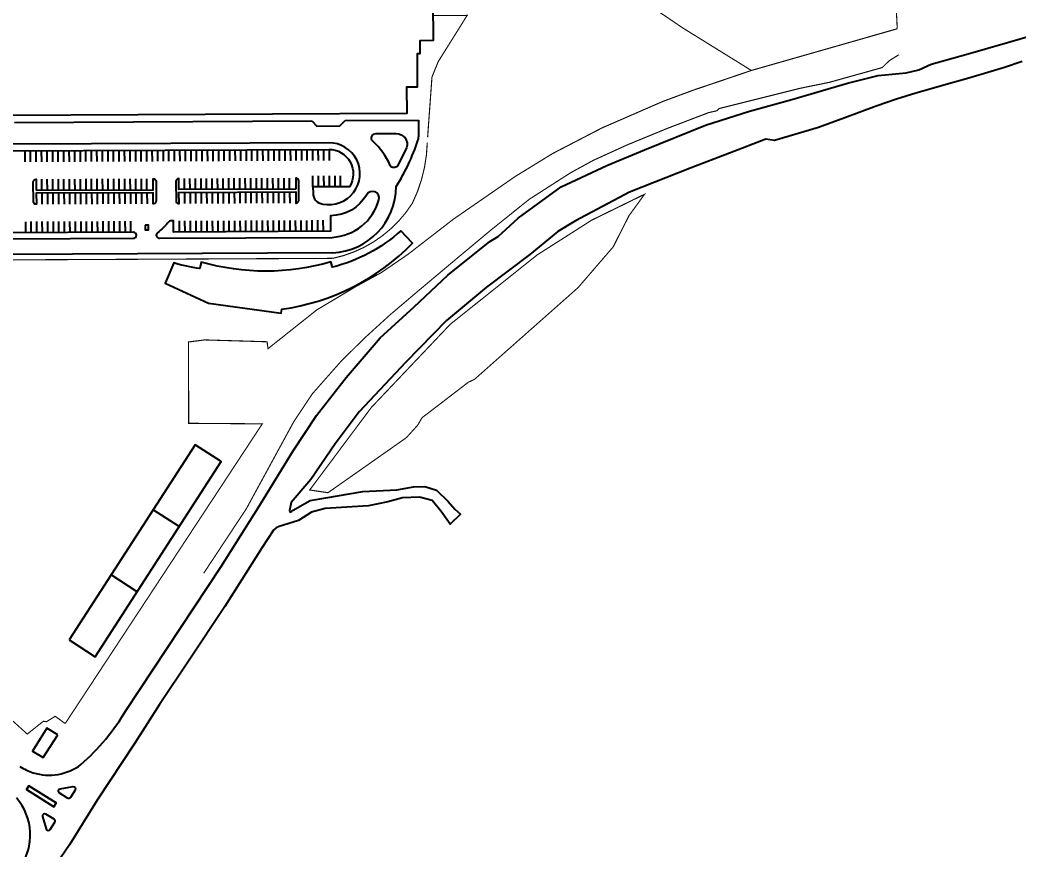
# Model space of a CAD drawing. Header units: metres. Extents: x 428 to 3974, y -4076 to 3914.
# Drawn here: x 898.5043 to 898.6998, y -366.7295 to -366.567 of the extents above; entities that cross this region are included whole.
import ezdxf

# ---------------------------------------------------------------- set-up
doc = ezdxf.new("R2010")
doc.units = ezdxf.units.M
doc.header["$MEASUREMENT"] = 0
doc.linetypes.add('DASHED', pattern=[0.75, 0.5, -0.25])
for name, color, linetype, lineweight in [('C-BLDG', 253, 'Continuous', 5), ('C-FENC-AIRF-SECU', 253, 'DASHED', 0), ('C-PARK-MARK', 253, 'Continuous', 9), ('C-ROAD-LAND', 253, 'Continuous', 9)]:
    doc.layers.add(name, color=color, linetype=linetype, lineweight=lineweight)
doc.layers.add('C-BLDG-TERM', color=253, linetype='Continuous')

msp = doc.modelspace()

# ---------------------------------------------------------------- linework, layer by layer
at = {"layer": 'C-BLDG', "lineweight": 40}
for points in [[(898.5287682023816, -366.607193050238), (898.528772305556, -366.6080594410028), (898.529422097931, -366.6080563620503), (898.5294179952224, -366.6071899722169)], [(898.5138535188497, -366.6883717638279), (898.5189472719546, -366.6916634927343), (898.543635219893, -366.6534603296618), (898.5385414642268, -366.6501686054121), (898.5138535188497, -366.6883717638279)], [(898.5116367443452, -366.7069540743555), (898.5095148168957, -366.7056723137225), (898.5066885695313, -366.7101284808318), (898.5088102292257, -366.7114101306374)]]:
    msp.add_lwpolyline(points, close=True, dxfattribs=at)
msp.add_lwpolyline([(898.5653260828448, -366.6154156665157), (898.5650752469419, -366.6143809857617, -0.1411359777864581), (898.5397175195146, -366.6144053323965), (898.5394691837471, -366.6156757541771, -0.03708728653254), (898.5343376783175, -366.6145754468466), (898.5326780705699, -366.618529390807), (898.5411382313804, -366.6224617923449), (898.5553919780986, -366.6244347079496), (898.5555043160902, -366.6236230975787, 0.1662979218029289), (898.5810502998983, -366.6107208070184), (898.5788185799946, -366.6082589694138, -0.1237990825997285), (898.5653260828448, -366.6154156665157), (898.5650752469419, -366.6143809857617)], format="xyb", close=True, dxfattribs=at)
for points in [[(898.5354059036808, -366.6661947167318), (898.530312148713, -366.6629029915507)], [(898.527176587934, -366.6789291038017), (898.5220828327335, -366.6756373786207)]]:
    msp.add_lwpolyline(points, dxfattribs=at)
at = {"layer": 'C-BLDG-TERM', "lineweight": 40}
msp.add_lwpolyline([(898.5850862554262, -366.5633614652629), (898.5851207755958, -366.5710468909542), (898.5825263435006, -366.5710585436623), (898.5825380262438, -366.5736595506619), (898.5819811970913, -366.5736620521943), (898.5820104487693, -366.5801745655785), (898.5799326182794, -366.5801838974307), (898.5799557562904, -366.5853356721651), (898.501086185778, -366.5857261533688)], dxfattribs=at)
at = {"layer": 'C-FENC-AIRF-SECU', "lineweight": 40, "ltscale": 0.2, "const_width": 0.0002166, "flags": 128}
for points in [[(898.6746081750359, -366.5473787917595), (898.6748741952222, -366.5473695195119), (898.6759475056068, -366.5687211922209)], [(898.6339256585097, -366.5685370455335), (898.6075545922838, -366.5506245869051)], [(898.5848859412116, -366.5781646895061), (898.5861078967325, -366.5751613409097), (898.5917722076165, -366.5661026856701), (898.5849662105074, -366.5661349243323)], [(898.6339256585097, -366.5685370455335), (898.6473977666799, -366.5768887598838)], [(898.64738974613, -366.5768910537313), (898.6759550835459, -366.5687181607659)], [(898.540214403857, -366.6753203173007), (898.5485658213482, -366.6626748966823), (898.5578888942008, -366.6455610657881), (898.5614971135263, -366.6401618060495), (898.5672316151656, -366.633672169673), (898.5718671817785, -366.6291196721445), (898.5766679303242, -366.6247426451023), (898.5816197137799, -366.620535896423), (898.589909610663, -366.6135671020324), (898.5967469663345, -366.6078681995), (898.6039619260453, -366.6020813717346), (898.6120262933881, -366.5969126581053), (898.616426274505, -366.5944996031772), (898.6230680142515, -366.591470810848), (898.6310484291506, -366.5881883858542), (898.639060826831, -366.5851319164808), (898.6406327789635, -366.5847767342652), (898.641115495561, -366.5843304118912), (898.6569124933783, -366.5803824861373), (898.6626656126218, -366.5792090280752), (898.6729958370314, -366.5763242172848), (898.6743969946153, -366.5749549756597), (898.6762728766523, -366.5738010623331)], [(898.5131045038332, -366.7047458759348), (898.5516797339994, -366.6460721309136), (898.5372779000072, -366.6459682865839), (898.5372284872908, -366.630040615129), (898.5403949293293, -366.6296415368865), (898.552599226449, -366.6300008700068), (898.5528099761332, -366.6313430697496), (898.5623173474786, -366.6237874769445), (898.5698773896775, -366.6192538014452), (898.5749711013384, -366.6164597424518), (898.5801088203197, -366.6129427396531), (898.5869615938034, -366.6076419523756), (898.5890801051617, -366.6060032316323), (898.6011320306906, -366.59767511979), (898.608514039869, -366.5931413884114), (898.6181241584461, -366.5881554272796), (898.6300354263266, -366.5829626333739), (898.636128791467, -366.5807089165623), (898.6473977666799, -366.5768887598838)], [(898.5840328394886, -366.5899433663885), (898.5848859412116, -366.5781646895061)], [(898.488627837364, -366.6892028928573), (898.500737205705, -366.7023210248749), (898.5056758244508, -366.7068077905874), (898.5088401845176, -366.704294169585), (898.5094452980892, -366.7043916827838), (898.5111395412575, -366.7033259806062), (898.5131045038332, -366.7047458759348)]]:
    msp.add_lwpolyline(points, dxfattribs=at)
msp.add_lwpolyline([(898.488627837364, -366.6892028928573, -0.0162407002377361), (898.4881740250611, -366.6867613375957), (898.4878980134133, -366.6284926433887, -0.2208973633081659), (898.4922758814398, -366.6189488184477, -0.0790276135384151), (898.4997547560822, -366.614382175992, -0.0967292955082796), (898.5017900998691, -366.61397468325), (898.565478242327, -366.6136730008598, 0.2025788544958967), (898.5810555926043, -366.6028699812318, 0.1070271417786187), (898.5839718513643, -366.5910052911217)], format="xyb", dxfattribs=at)
msp.add_lwpolyline([(898.6264758592923, -366.6011359182025), (898.6161737028497, -366.6061770918618), (898.6054761368766, -366.6130002786244), (898.5884787061703, -366.6265644042592), (898.5730044137207, -366.6428788893695), (898.5609600358629, -366.6590231445457), (898.564537233532, -366.6595499732371), (898.5704729921171, -366.6553865813489), (898.5798715677564, -366.6487837352629), (898.5820919050356, -366.6463339210327), (898.5829344865385, -366.6448836087088), (898.5920093102366, -366.6379246835436), (898.5932069067829, -366.6373619365345), (898.6134800585903, -366.6194015054803), (898.6203520012541, -366.6114233315761), (898.6234464494962, -366.6053183239724), (898.6264758592923, -366.6011359182025)], close=True, dxfattribs=at)
at = {"layer": 'C-PARK-MARK', "lineweight": 40}
for points in [[(898.5052565893611, -366.5947965395476), (898.5052463294458, -366.5926305654298)], [(898.506339576187, -366.5947914098228), (898.5063293172033, -366.5926254347737)], [(898.5074225637117, -366.5947862800981), (898.5074123040293, -366.5926203041176)], [(898.5085055510034, -366.5947811513047), (898.5084952915538, -366.5926151743929)], [(898.5095885408562, -366.5947760215799), (898.5095782809411, -366.5926100446682)], [(898.5106715279151, -366.5947708909239), (898.5106612682329, -366.5926049140121)], [(898.5117545156726, -366.5947657611991), (898.5117442555247, -366.5925997861499)], [(898.5128375027316, -366.5947606314744), (898.5128272432819, -366.5925946554939)], [(898.5139204923516, -366.594755499887), (898.5139102301081, -366.5925895248379)], [(898.5150034796434, -366.5947503701623), (898.5149932201938, -366.5925843960445)], [(898.5160864669349, -366.5947452404375), (898.5160762072527, -366.5925792644571)], [(898.5171694544596, -366.5947401107128), (898.5171591947772, -366.592574133801)], [(898.518252443614, -366.5947349800567), (898.5182421823018, -366.5925690050076)], [(898.5193354311385, -366.5947298512633), (898.5193251714563, -366.5925638752828)], [(898.5204184186631, -366.5947247206072), (898.5204081589809, -366.5925587446268)], [(898.5215014061878, -366.5947195918138), (898.5214911460396, -366.5925536158334)], [(898.5225843934793, -366.5947144620891), (898.5225741335641, -366.5925484851773)], [(898.5236673826338, -366.594709331433), (898.5236571227186, -366.5925433545212)], [(898.5247503699256, -366.594704200777), (898.5247401107089, -366.5925382266591)], [(898.5258333576828, -366.5946990710522), (898.5258230980006, -366.5925330960031)], [(898.526916344509, -366.5946939403962), (898.526906085758, -366.5925279662783)], [(898.5279993343619, -366.5946888106714), (898.5279890723513, -366.592522834691)], [(898.5290823218864, -366.594683681878), (898.5290720622041, -366.5925177049662)], [(898.5301653094109, -366.5946785512219), (898.5301550490301, -366.5925125743102)], [(898.5312482960044, -366.5946734214972), (898.5312380365548, -366.5925074464481)], [(898.5323312842272, -366.5946682917725), (898.5323210243121, -366.592502315792)], [(898.5334142729162, -366.5946631611164), (898.5334040134667, -366.5924971851359)], [(898.5344972606733, -366.5946580313916), (898.5344870007582, -366.5924920563425)], [(898.5355802481981, -366.5946529025982), (898.535569988283, -366.5924869256864)], [(898.5366632352568, -366.5946477719422), (898.5366529760403, -366.5924817959617)], [(898.5377462248769, -366.5946426403548), (898.5377359649618, -366.5924766653056)], [(898.5388292124014, -366.5946375115614), (898.5388189527192, -366.5924715365122)], [(898.5399122001588, -366.5946323809053), (898.539901940011, -366.5924664049248)], [(898.5409951867523, -366.5946272521119), (898.5409849275355, -366.5924612761314)], [(898.5420781768379, -366.5946221205245), (898.5420679143616, -366.5924561454754)], [(898.543161163664, -366.5946169917311), (898.5431509042144, -366.5924510148193)], [(898.5442441511885, -366.594611861075), (898.5442338915061, -366.5924458869572)], [(898.5453271384803, -366.5946067322816), (898.5453168790307, -366.5924407563011)], [(898.5464101260048, -366.5946016016255), (898.5463998663225, -366.5924356265764)], [(898.5474931149263, -366.5945964719008), (898.5474828559425, -366.5924304949889)], [(898.5485761026838, -366.594591342176), (898.5485658430016, -366.5924253661956)], [(898.549659090674, -366.59458621152), (898.5496488302933, -366.5924202355395)], [(898.5507420777328, -366.5945810817952), (898.5507318180505, -366.5924151067461)], [(898.5518250668873, -366.5945759502079), (898.5518148055751, -366.59240997609)], [(898.5529080546446, -366.5945708214144), (898.5528977942639, -366.592404845434)], [(898.5539910421692, -366.5945656916897), (898.5539807817885, -366.5923997166406)], [(898.5550740289954, -366.5945605628963), (898.5550637697786, -366.5923945859845)], [(898.5561570188482, -366.5945554313089), (898.5561467568376, -366.5923894562598)], [(898.5572400054414, -366.5945503015841), (898.5572297464577, -366.5923843256037)], [(898.5583229931989, -366.5945451727907), (898.5583127332837, -366.5923791968103)], [(898.5594059809564, -366.5945400421347), (898.559395721041, -366.5923740661542)], [(898.5604889677824, -366.5945349124099), (898.5604787083329, -366.5923689373608)], [(898.5615719574024, -366.5945297808225), (898.5615616977201, -366.5923638057735)], [(898.562654944927, -366.5945246520291), (898.562644685012, -366.5923586760487)], [(898.5637379319859, -366.5945195213731), (898.5637276725363, -366.5923535472552)], [(898.5648209195105, -366.5945143925796), (898.5648106600609, -366.5923484165992)], [(898.5085318962564, -366.6003426111142), (898.5085216363411, -366.5981766351338)], [(898.5096148830823, -366.6003374823208), (898.5096046240986, -366.5981715063403)], [(898.5106978710726, -366.6003323516647), (898.5106876109246, -366.5981663766156)], [(898.5117808599941, -366.6003272210087), (898.5117706007777, -366.5981612459595)], [(898.5128638479844, -366.6003220903526), (898.5128535878365, -366.5981561162348)], [(898.5139468352761, -366.6003169615592), (898.5139365751282, -366.5981509855787)], [(898.515029822568, -366.6003118318345), (898.5150195628856, -366.598145855854)], [(898.5161128114894, -366.6003067011784), (898.5161025506429, -366.5981407261293)], [(898.517195799247, -366.600301572385), (898.5171855393319, -366.5981355954732)], [(898.5182787867716, -366.6002964417289), (898.5182685270892, -366.5981304657485)], [(898.5193617738304, -366.6002913129355), (898.5193515146136, -366.598125336955)], [(898.5204447620534, -366.6002861822794), (898.5204345016726, -366.5981202072303)], [(898.5215277505094, -366.6002810516234), (898.5215174912926, -366.5981150756429)], [(898.5226107387323, -366.6002759209673), (898.5226004785844, -366.5981099468495)], [(898.5236937255585, -366.6002707921739), (898.523683466109, -366.5981048161934)], [(898.524776713083, -366.6002656624491), (898.5247664529351, -366.5980996864687)], [(898.5258597022374, -366.6002605308618), (898.5258494409254, -366.5980945567439)], [(898.526942689762, -366.6002554020683), (898.5269324296141, -366.5980894260879)], [(898.5280256770537, -366.6002502714123), (898.5280154176043, -366.5980842954318)], [(898.5291086648111, -366.6002451435502), (898.5290984048959, -366.5980791666384)], [(898.5364474999706, -366.6002103791411), (898.5364372398224, -366.598044404092)], [(898.537530489125, -366.6002052484851), (898.5375202296754, -366.5980392725046)], [(898.5386134761836, -366.6002001196916), (898.5386032169672, -366.5980341427799)], [(898.5396964637082, -366.6001949890356), (898.539686204026, -366.5980290130551)], [(898.5407794514656, -366.6001898593108), (898.5407691917834, -366.5980238842617)], [(898.5418624403873, -366.6001847286548), (898.5418521793079, -366.5980187536056)], [(898.5429454286104, -366.6001795998613), (898.5429351682296, -366.5980136229496)], [(898.5440284156691, -366.6001744692053), (898.5440181559868, -366.5980084941561)], [(898.5451114031937, -366.6001693394805), (898.5451011428129, -366.5980033635001)], [(898.5461943902528, -366.6001642097558), (898.5461841303377, -366.5979982347067)], [(898.5472773798726, -366.6001590790997), (898.5472671199576, -366.5979931031193)], [(898.548360366699, -366.600153949375), (898.5483501077149, -366.5979879743259)], [(898.5494433542234, -366.6001488196503), (898.5494330945411, -366.5979828436698)], [(898.550526341515, -366.6001436899255), (898.5505160820658, -366.5979777139451)], [(898.5516093309022, -366.6001385592695), (898.5515990714529, -366.597972583289)], [(898.5526923186596, -366.6001334295447), (898.5526820587447, -366.5979674535643)], [(898.5537753061842, -366.6001282988886), (898.5537650460363, -366.5979623247708)], [(898.5548582937088, -366.6001231691639), (898.5548480337937, -366.5979571941148)], [(898.5559412828632, -366.6001180394392), (898.5559310210854, -366.59795206439)], [(898.557024270155, -366.6001129097144), (898.5570140107055, -366.5979469328026)], [(898.5615963475765, -366.599678882661), (898.561586087894, -366.5975129057492)], [(898.562679335101, -366.5996737529363), (898.5626690747201, -366.5975077769558)], [(898.5637623226256, -366.5996686232115), (898.5637520629433, -366.5975026472311)], [(898.56484531178, -366.5996634916241), (898.564835051865, -366.5974975165749)], [(898.5659282986061, -366.5996583609681), (898.5659180396221, -366.5974923877816)], [(898.5670112861307, -366.599653233106), (898.5670010264483, -366.5974872561942)], [(898.5085346112945, -366.6009159593682), (898.5085448716753, -366.603081933486)], [(898.509617598819, -366.6009108287121), (898.5096278605969, -366.6030768028299)], [(898.5107005884391, -366.6009056980561), (898.5107108483544, -366.6030716740365)], [(898.5117835757308, -366.6009005673999), (898.5117938351804, -366.6030665443118)], [(898.5128665627899, -366.6008954386066), (898.5128768227049, -366.6030614155184)], [(898.5139495505472, -366.6008903088819), (898.5139598104624, -366.6030562848623)], [(898.5150325397016, -366.6008851782258), (898.5150427993839, -366.6030511532749)], [(898.5161155272261, -366.6008800494324), (898.5161257866756, -366.6030460226189)], [(898.5171985145179, -366.600874917845), (898.5172087746657, -366.6030408938254)], [(898.5182815022753, -366.6008697890516), (898.5182917621905, -366.6030357641007)], [(898.5193644895669, -366.6008646583955), (898.5193747513448, -366.6030306334446)], [(898.5204474789542, -366.6008595286708), (898.5204577388694, -366.6030255037199)], [(898.5215304662458, -366.6008543980147), (898.5215407259282, -366.6030203739952)], [(898.5226134537704, -366.6008492692213), (898.522623713453, -366.6030152452017)], [(898.523696441295, -366.6008441385652), (898.5237067005118, -366.6030101145457)], [(898.5247794306822, -366.6008390079091), (898.5247896901317, -366.6030049848209)], [(898.5258624182068, -366.6008338791157), (898.5258726771908, -366.6029998541649)], [(898.526945405033, -366.600828749391), (898.5269556647153, -366.6029947244401)], [(898.5280283925576, -366.6008236196662), (898.5280386524727, -366.6029895937841)], [(898.5291113814791, -366.6008184880789), (898.5291216418599, -366.602984463128)], [(898.5364502173368, -366.6007837255324), (898.5364604763207, -366.6029497015129)], [(898.5375332041631, -366.6007785958077), (898.5375434640781, -366.6029445708568)], [(898.5386161916875, -366.600773466083), (898.5386264511369, -366.6029394429947)], [(898.5396991789794, -366.6007683354269), (898.5397094412226, -366.6029343114074)], [(898.5407821683666, -366.6007632066335), (898.540792427816, -366.6029291807513)], [(898.5418651556581, -366.6007580769087), (898.5418754158062, -366.6029240500952)], [(898.5429481434157, -366.6007529453213), (898.5429584035636, -366.6029189213018)], [(898.5440311309401, -366.6007478146653), (898.5440413901568, -366.6029137906457)], [(898.5451141203273, -366.6007426849405), (898.5451243797769, -366.6029086618523)], [(898.5461971078519, -366.6007375552158), (898.5462073670686, -366.6029035321276)], [(898.5472800949109, -366.6007324264224), (898.5472903545931, -366.6028984014715)], [(898.5483630824355, -366.6007272966976), (898.5483733418848, -366.602893272678)], [(898.5494460697271, -366.6007221660416), (898.5494563319706, -366.6028881410907)], [(898.5505290593474, -366.6007170363168), (898.5505393183311, -366.602883011366)], [(898.5516120464061, -366.600711906592), (898.5516223063212, -366.6028778816412)], [(898.5526950336979, -366.600706775936), (898.552705293613, -366.6028727519165)], [(898.5537780209895, -366.6007016462113), (898.5537882811376, -366.6028676212604)], [(898.5548610108424, -366.6006965155552), (898.5548712702921, -366.6028624915357)], [(898.5559439981341, -366.6006913858305), (898.5559542580494, -366.6028573618109)], [(898.5570269858916, -366.6006862561057), (898.5570372448755, -366.6028522311549)], [(898.535393572737, -366.6063503169294), (898.5354038321864, -366.6085162929098)], [(898.5364765600287, -366.6063451872046), (898.536486819711, -366.6085111622538)], [(898.5375595475533, -366.6063400584112), (898.5375698086325, -366.6085060315977)], [(898.5386425367076, -366.6063349268238), (898.5386527963899, -366.608500901873)], [(898.5397255244652, -366.6063297961678), (898.5397357839145, -366.6084957730795)], [(898.540808511757, -366.6063246655117), (898.5408187712063, -366.6084906424235)], [(898.5418914988156, -366.6063195376495), (898.5419017589638, -366.6084855136301)], [(898.5429744879701, -366.6063144069935), (898.5429847481181, -366.6084803820427)], [(898.5440574752618, -366.6063092763375), (898.5440677356426, -366.6084752523179)], [(898.5451404630192, -366.6063041466127), (898.5451507229344, -366.6084701235245)], [(898.5462234507767, -366.606299016888), (898.546233710459, -366.6084649937998)], [(898.5473064383012, -366.6062938880946), (898.5473166993804, -366.6084598631437)], [(898.5483894272228, -366.6062887574385), (898.548399686905, -366.6084547324876)], [(898.5494724147474, -366.6062836277138), (898.549482673964, -366.6084496027629)], [(898.5505554018062, -366.6062784970577), (898.5505656621871, -366.6084444721068)], [(898.551638389331, -366.606273367333), (898.5516486494788, -366.6084393433134)], [(898.5527213787179, -366.6062682366769), (898.552731638866, -366.6084342126574)], [(898.5538043662427, -366.6062631060208), (898.5538146256921, -366.6084290829326)], [(898.5548873535342, -366.6062579772274), (898.5548976132166, -366.6084239532079)], [(898.5559703412916, -366.6062528475027), (898.5559806009742, -366.6084188234831)], [(898.5570533302133, -366.6062477168466), (898.5570635898956, -366.6084136928271)], [(898.5581363177379, -366.6062425871219), (898.558146577653, -366.6084085631023)], [(898.5592193054953, -366.6062374573971), (898.5592295649448, -366.6084034343089)], [(898.5603022927871, -366.6062323267411), (898.5603125529349, -366.6083983027215)], [(898.5613852800789, -366.606227198879), (898.5613955418565, -366.6083931720655)], [(898.5624682692331, -366.6062220672916), (898.562478529381, -366.6083880423407)], [(898.5635512567577, -366.6062169366355), (898.56356151644, -366.608382912616)], [(898.5053119923439, -366.606492808352), (898.5053222520264, -366.6086587852637)], [(898.5063949798687, -366.6064876795585), (898.506405239318, -366.6086536564703)], [(898.5074779669275, -366.6064825489025), (898.5074882287051, -366.6086485248829)], [(898.5085609565475, -366.6064774191777), (898.5085712162298, -366.6086433951582)], [(898.5096439436064, -366.6064722894529), (898.5096542037544, -366.6086382645021)], [(898.5107269311309, -366.6064671597283), (898.5107371915118, -366.6086331347774)], [(898.5118099188884, -366.6064620290722), (898.5118201785707, -366.6086280050527)], [(898.5128929082757, -366.6064568993474), (898.5129031674923, -366.6086228743966)], [(898.5139758955675, -366.6064517686914), (898.5139861552498, -366.6086177456032)], [(898.5150588830918, -366.6064466389666), (898.5150691425414, -366.6086126149471)], [(898.5161418706164, -366.6064415101732), (898.5161521296003, -366.6086074861537)], [(898.5172248576754, -366.6064363795172), (898.5172351194531, -366.6086023545663)], [(898.5183078472954, -366.6064312488611), (898.5183181069777, -366.6085972257729)], [(898.5193908341215, -366.6064261191364), (898.5194010945023, -366.6085920951168)], [(898.520473821879, -366.6064209894116), (898.5204840815611, -366.6085869663235)], [(898.5215568089378, -366.6064158596869), (898.5215670711812, -366.6085818356673)], [(898.5226397983251, -366.6064107299621), (898.5226500580073, -366.6085767050113)], [(898.5237227858496, -366.6064056002375), (898.5237330457647, -366.6085715752865)], [(898.524805773607, -366.6064004695813), (898.5248160328235, -366.6085664455618)], [(898.5258887606658, -366.6063953398565), (898.5258990203483, -366.6085613167684)]]:
    msp.add_lwpolyline(points, dxfattribs=at)
at = {"layer": 'C-ROAD-LAND', "lineweight": 40}
for p, q in [((898.697534212003, -366.5714381237353), (898.7121112182257, -366.5671753764923)), ((898.6893593972535, -366.5737913868229), (898.697534212003, -366.5714381237353)), ((898.6825875747935, -366.5756622201602), (898.6893593972535, -366.5737913868229)), ((898.6776706423595, -366.5773455987523), (898.6801991854779, -366.5767859968196)), ((898.6801991854779, -366.5767859968196), (898.6825875747935, -366.5756622201602)), ((898.6662105194745, -366.5793471301745), (898.6721857964048, -366.5778613279413)), ((898.6721857964048, -366.5778613279413), (898.6776706423595, -366.5773455987523)), ((898.6776706423595, -366.5773455987523), (898.6776706423595, -366.5773455987523)), ((898.6553389493829, -366.5826022711422), (898.6662105194745, -366.5793471301745)), ((898.6470508881365, -366.5848429745834), (898.6553389493829, -366.5826022711422)), ((898.6384144009544, -366.5876216118063), (898.6470508881365, -366.5848429745834)), ((898.5031908222926, -366.5870556265886), (898.5613636880634, -366.5867330816413)), ((898.5613636880634, -366.5867330816413), (898.5623631741371, -366.5877657805408)), ((898.5668236693352, -366.5877363209452), (898.5678812373416, -366.586702208298)), ((898.5678812373416, -366.586702208298), (898.5822399843936, -366.586634192879)), ((898.5822399843936, -366.586634192879), (898.582255495571, -366.5899086196746)), ((898.5623631741371, -366.5877657805408), (898.5668236693352, -366.5877363209452)), ((898.6265084541855, -366.592440539303), (898.6384144009544, -366.5876216118063)), ((898.6191140577183, -366.5955166810031), (898.6265084541855, -366.592440539303)), ((898.6101784143584, -366.5996974858294), (898.6191140577183, -366.5955166810031)), ((898.6017555448678, -366.605801098312), (898.6101784143584, -366.5996974858294)), ((898.597858472819, -366.6093847912575), (898.6017555448678, -366.605801098312)), ((898.5961954880958, -366.6103602259259), (898.597858472819, -366.6093847912575)), ((898.5879688519971, -366.6169424413542), (898.5961954880958, -366.6103602259259)), ((898.5654502986915, -366.6125901204373), (898.5017849696786, -366.6128916957255)), ((898.5813807296553, -366.6231891729708), (898.5879688519971, -366.6169424413542)), ((898.5747651598402, -366.6292319188665), (898.5813807296553, -366.6231891729708)), ((898.5680644107969, -366.6370299870919), (898.5747651598402, -366.6292319188665)), ((898.5622903407536, -366.6444537781949), (898.5680644107969, -366.6370299870919)), ((898.5577166130286, -366.6513297597717), (898.5622903407536, -366.6444537781949)), ((898.5513641714106, -366.6616655683915), (898.5577166130286, -366.6513297597717)), ((898.5436346226825, -366.6739703549842), (898.5512050360893, -366.6620252684529)), ((898.5512050360893, -366.6620252684529), (898.5513641714106, -366.6616655683915)), ((898.5250582023044, -366.7021189045931), (898.5436346226825, -366.6739703549842))]:
    msp.add_line(p, q, dxfattribs=at)
msp.add_lwpolyline([(898.7004206393366, -366.5751512369911), (898.6969545680083, -366.5762790928434), (898.6930435754812, -366.5775072884585), (898.6895170412944, -366.57850443505), (898.6871480551533, -366.5791742794986), (898.6796052549951, -366.5813379290353), (898.6758058104649, -366.5824786129247), (898.6718157130281, -366.5838608371864), (898.6656996359568, -366.5861665990974), (898.660532820363, -366.5880727975468), (898.6518904178856, -366.5905890141453), (898.6502201134324, -366.5903330047454), (898.6431170726182, -366.5930971291687), (898.6356026670883, -366.5959216899078), (898.6235532284236, -366.6007314420144), (898.6129693138398, -366.6063130211855), (898.6095412877373, -366.608393011878), (898.6040545579498, -366.6129337235193), (898.5955492268304, -366.6193213530655), (898.5877289589015, -366.6258469804029), (898.5797610295456, -366.6339765538301), (898.5706502605215, -366.6437512359421), (898.5659454063032, -366.6499605255972), (898.5611865696017, -366.6569454877476), (898.5573329463122, -366.661474971364), (898.5570056022597, -366.663060746419), (898.557048573716, -366.6632860845725), (898.5571631163809, -366.663368479612), (898.5574844755218, -366.6631408457483), (898.5577146283804, -366.6629934602256), (898.5610247245976, -366.6610582687731), (898.5641194953104, -366.6605515538554), (898.5713478276492, -366.6593169460843), (898.577980126579, -366.6590095332663), (898.5812481265501, -366.6583750474106), (898.5834801379576, -366.6583376697104), (898.5857537815798, -366.6590333537038), (898.5880847027045, -366.6612554195176), (898.5893710510327, -366.6628059663649), (898.5904980472741, -366.6637573757048), (898.5884424537405, -366.6656999879356), (898.586691764275, -366.6632632261912), (898.5849555659561, -366.6610817371707), (898.5824360738961, -366.6604296567689), (898.5790897783344, -366.660541141669), (898.5762673370525, -366.6613145948227), (898.5724790069261, -366.662103920507), (898.5639858735711, -366.6626295850451), (898.5613011276334, -366.6633798557173), (898.5587525729542, -366.6650101656865), (898.555000925994, -366.6661808856602), (898.5543928331216, -366.6664225107829), (898.5538793935891, -366.6669023309673), (898.5516379057417, -366.6702648049991), (898.5516379057417, -366.6702648049991), (898.5516379057417, -366.6702648049991), (898.5443295795457, -366.6818470584999), (898.5373848849894, -366.6923711181457), (898.5315869633093, -366.7010089077826), (898.5267250301301, -366.7085778939377), (898.5193822454646, -366.7197248817261), (898.513916959845, -366.7285017951231), (898.5074468581923, -366.738015925775)], dxfattribs=at)
for points in [[(898.5264411101568, -366.6085587472494), (898.5007283648927, -366.6086805456157), (898.5006524404496, -366.5926523248504), (898.5646978638587, -366.592348950247, -0.5946731073904611), (898.5687468911972, -366.5996450113903), (898.5615963475765, -366.599678882661), (898.5616020724163, -366.6008876248102, 0.3818078846980862), (898.5635363919181, -366.6030309426437, 1.108747615918703), (898.5646917066523, -366.5910493659626), (898.5028122599224, -366.5913424811165, -0.0225496877974922), (898.5022269236841, -366.5913188450809, -0.0290013313802575), (898.496185461151, -366.5904463066558), (898.496185461151, -366.5904463066558, 0.6692185379670335), (898.4957380740423, -366.5911106302242, -0.1539441615612659), (898.4985135189244, -366.6022188451911, 0.0129778557428697), (898.4983728042323, -366.6062731698926, 0.4338886197281558), (898.50195045336, -366.6098584768201), (898.5017594321151, -366.6098593820657), (898.526446716486, -366.6097424424092, 0.9999999999999998)], [(898.5738923797371, -366.5892434383582), (898.577891614147, -366.589224495257, -0.5027138220169354), (898.5799323901053, -366.5920182962741), (898.5781704069567, -366.5956029279928, -0.5038104424014963), (898.5767308558324, -366.5955041500579, 0.1078459697192264), (898.5732836035065, -366.5907245234425, -0.6455372812108989), (898.5738923797371, -366.5892434383582, -0.6177491816668618)], [(898.507448908499, -366.6003477417703), (898.5303190644817, -366.6002394084658), (898.5303088024709, -366.5980734324853), (898.5303406557986, -366.5980732816111, -0.4142135623730951), (898.5308847148889, -366.5986122109766), (898.5309028200326, -366.602434520873, -0.4142135623730951), (898.530363891831, -366.6029785799633), (898.5303320392021, -366.6029787299062), (898.5303217802184, -366.6008127548571), (898.5074516242356, -366.6009210881616), (898.5074618834523, -366.6030870641421), (898.5074300305903, -366.603087214085, -0.4142135623730951), (898.5068859733627, -366.6025482847194), (898.5068678658906, -366.5987259757545, -0.4142135623730951), (898.5074067961876, -366.5981819166641), (898.5074386490496, -366.5981817657898), (898.507448908499, -366.6003477417703)], [(898.5582346677302, -366.6001071764927), (898.5353645124459, -366.6002155088659), (898.535354252065, -366.5980495338167), (898.5353223999017, -366.598049684691, 0.4142135623730951), (898.534783471933, -366.59859374285), (898.5348015768441, -366.6024160527463, 0.4142135623730951), (898.5353456361671, -366.6029549811806), (898.5353774894945, -366.6029548312376), (898.535367227717, -366.6007888561885), (898.5582373830009, -366.600680522884), (898.5582476426835, -366.6028464988644), (898.5582794960109, -366.6028463479902, 0.4142135623730951), (898.5588184256093, -366.6023022888999), (898.558800318603, -366.5984799799348, 0.4142135623730951), (898.5582562606768, -366.5979410487066), (898.5582244078149, -366.5979412005122), (898.5582346677302, -366.6001071764927)], [(898.5311691047144, -366.6086546799938, 0.7208059598658055), (898.5315292001221, -366.609718365858), (898.5653664556784, -366.6095580843116, 0.3229981722586523), (898.5744885309587, -366.6022019984971, 0.8795246087537675), (898.572109453239, -366.6012091704483, -0.2667424782056895), (898.5650194055387, -366.6053261312495), (898.565033851283, -366.6083759379412), (898.5343208448946, -366.6085214226346), (898.5343105847468, -366.6063554457228), (898.5337052772272, -366.6063583141963, 0.2249513605838438), (898.5333707540748, -366.6065187829386, -0.0605009938650207), (898.5311667344984, -366.6086515498187, 0.0605009938650207)], [(898.5135510576408, -366.7193357947122), (898.5119567439876, -366.7182938859637, -0.6854951196558865), (898.512125116632, -366.7175035246487), (898.5146059536827, -366.7171055826198, -0.6415809525562656), (898.5150434515425, -366.7177604392941), (898.5141569279119, -366.7192002891402, -0.4221305770889158)], [(898.5109575282304, -366.7234594722117), (898.5093278934698, -366.7224737240772, 0.6854951196558865), (898.5086884357486, -366.7229678037415), (898.5094042449243, -366.7253762337218, 0.6415809525562656), (898.5101839803144, -366.725486936311), (898.5110978047348, -366.7240642544652, 0.4221305770889158)]]:
    msp.add_lwpolyline(points, format="xyb", close=True, dxfattribs=at)
for points in [[(898.5055271523058, -366.7176784493799), (898.505988415888, -366.716945043097), (898.5113122361699, -366.7202933833773), (898.5108509697938, -366.7210267896603)], [(898.5055271523058, -366.7176784493799), (898.505988415888, -366.716945043097), (898.5113122361699, -366.7202933833773), (898.5108509697938, -366.7210267896603)], [(898.5055271523058, -366.7176784493799), (898.5108509697938, -366.7210267896603), (898.5113122361699, -366.7202933833773), (898.505988415888, -366.716945043097), (898.5055271523058, -366.7176784493799)]]:
    msp.add_lwpolyline(points, close=True, dxfattribs=at)
for centre, radius, start, end in [((898.5414091817554, -366.5768466771419), 0.0429955365606559, 328.0127983068447, 341.3271408831636), ((898.5800895193578, -366.5899188800554), 0.00216600000002185, 341.3271408831636, 0.2713735817362117), ((898.5648278962806, -366.5995561743925), 0.0130487987342131, 272.7339372434471, 359.7077418215966), ((898.4856801709145, -366.67837460086), 0.04598283646237355, 311.5667204774635, 328.910724552927), ((898.5099563590237, -366.7044165639977), 0.01042918587908715, 236.8617430813721, 252.6749899628294), ((898.5099563590237, -366.7044165639977), 0.01042918587817785, 252.6749899628294, 306.7019039079262), ((898.4951533582978, -366.7265698726128), 0.011116949615587, 324.9133224393235, 40.71896299452861)]:
    msp.add_arc(centre, radius, start, end, dxfattribs=at)

doc.saveas('drawing.dxf')
